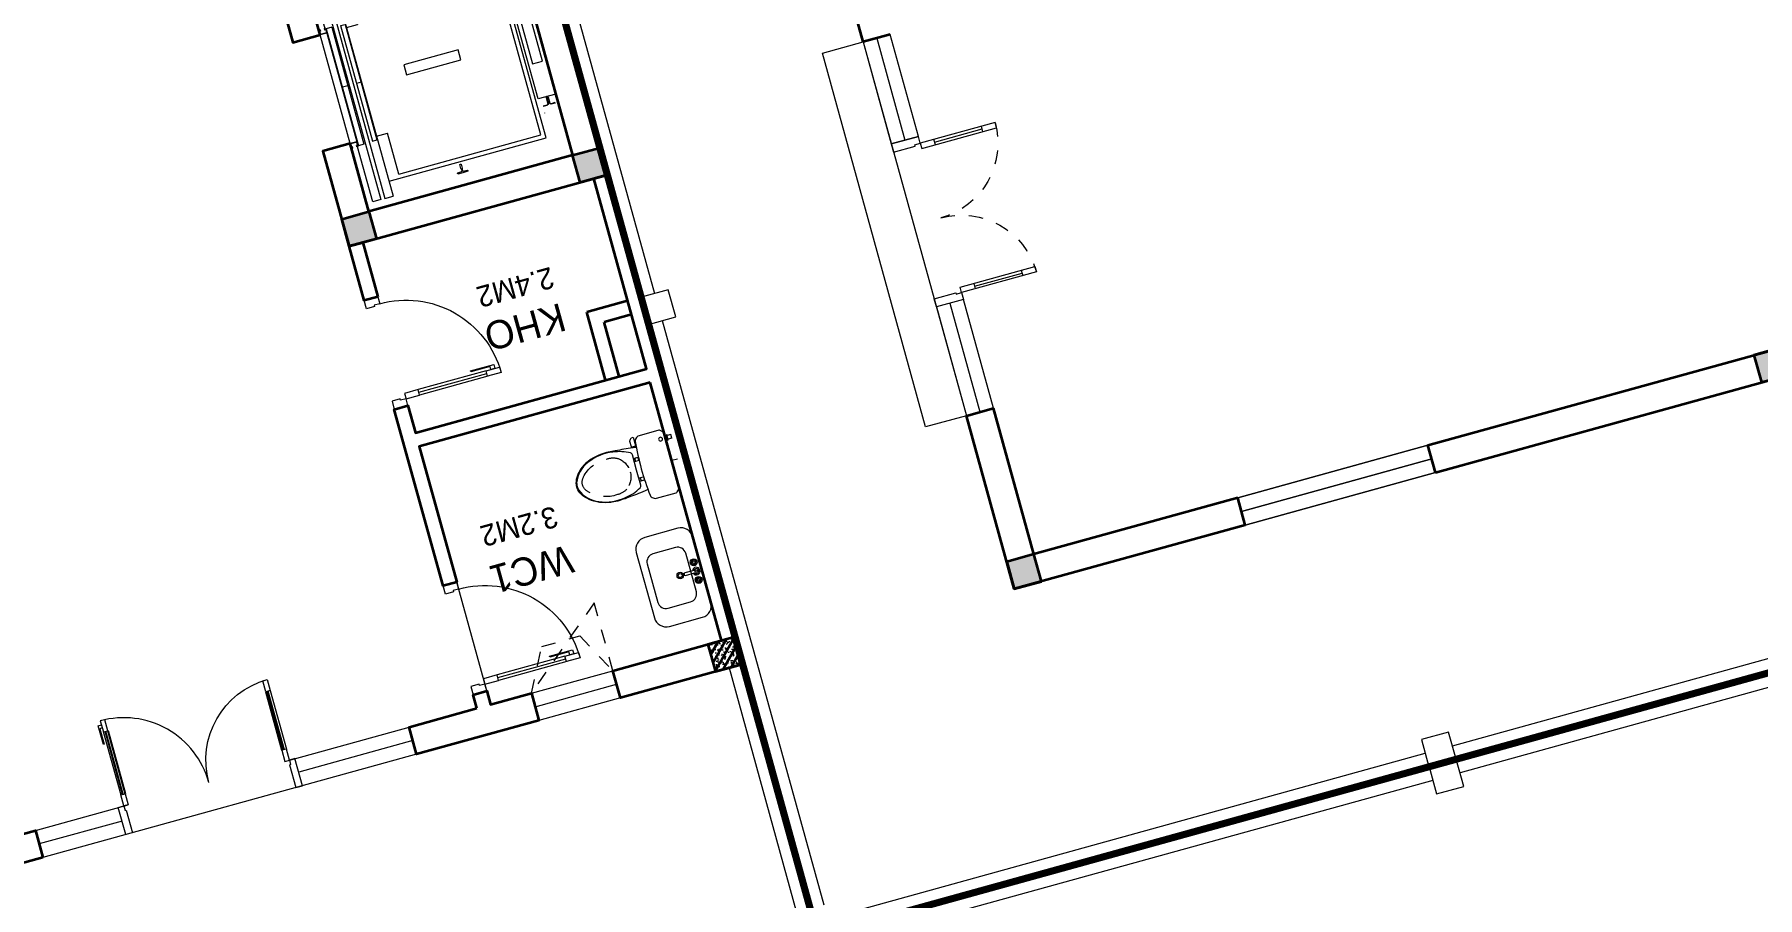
# Model space of a CAD drawing. Header units: metres. Extents: x 568336 to 569219, y 2065964 to 2066430.
# Drawn here: x 568522.05 to 568534.28, y 2066391.43 to 2066397.55 of the extents above; entities that cross this region are included whole.
import ezdxf

# ---------------------------------------------------------------- set-up
doc = ezdxf.new("R2010")
doc.units = ezdxf.units.M
for name, pattern in [('$AUDIT_BAD_LTYPE2', [0]), ('HIDDEN', [0.375, 0.25, -0.125]), ('HIDDEN2', [0.1875, 0.125, -0.0625]), ('xref-thap C (mb tang 32-2)$0$HIDDEN', [0.375, 0.25, -0.125])]:
    doc.linetypes.add(name, pattern=pattern)
doc.layers.get('0').update_dxf_attribs({"linetype": 'CONTINUOUS'})
for name, color, linetype, lineweight in [('-CONCRETE', 1, 'CONTINUOUS', 35), ('-DIM', 9, 'CONTINUOUS', 13), ('-DOOR', 137, 'CONTINUOUS', 9), ('-FURNITURE', 46, 'CONTINUOUS', 9), ('-HATCH', 8, 'CONTINUOUS', 5), ('-LINE1', 7, 'CONTINUOUS', 18), ('-LINE2', 252, 'CONTINUOUS', 9), ('-STEEL1', 1, 'CONTINUOUS', 35), ('-WALL', 4, 'CONTINUOUS', 35), ('TEXT25', 2, 'CONTINUOUS', 13)]:
    doc.layers.add(name, color=color, linetype=linetype, lineweight=lineweight)
doc.layers.add('-RANH GIOI LO DAT', color=12, linetype='CONTINUOUS')
doc.layers.add('APOLIC', color=7, linetype='CONTINUOUS')
doc.styles.add('SVN_AVO_thuong', font='')
doc.styles.add('T1', font='', dxfattribs={"height": 200})
doc.styles.get('SVN_AVO_thuong').set_extended_font_data('SVN-Avo')
doc.styles.get('T1').set_extended_font_data('VNgeometric Light')

# ---------------------------------------------------------------- blocks, each defined once
blk = doc.blocks.new('M33-T1')
at = {"layer": '-LINE1'}
for points in [[(203776.571708766, -1087399.891870082), (203776.5717087873, -1083099.891870082)], [(203776.5717087436, -1091899.891870082), (203776.571708765, -1087599.891870082)]]:
    blk.add_lwpolyline(points, dxfattribs=at)
at = {"layer": '-LINE1', "ltscale": 10}
blk.add_lwpolyline([(203676.5717087883, -1087599.891870082), (203876.5717087883, -1087599.891870082), (203876.5717087883, -1087399.891870082), (203676.5717087883, -1087399.891870082)], close=True, dxfattribs=at)
at = {"layer": '-RANH GIOI LO DAT', "linetype": 'HIDDEN', "ltscale": 10, "const_width": 50}
blk.add_lwpolyline([(203876.571708693, -1102080.35633725), (203876.5717087883, -1082899.891869968), (194876.5717094397, -1082899.891870038), (194876.5717094397, -1102776.859229435)], close=True, dxfattribs=at)
blk = doc.blocks.new('A$C5C575821')
at = {"layer": '-CONCRETE'}
h = blk.add_hatch(color=256, dxfattribs=at)
h.dxf.hatch_style = 1
h.paths.add_polyline_path([(-0.00237559899687767, 200.0000000000146), (-0.00237559899687767, 1.455191522836685e-11), (199.9976244010031, 1.455191522836685e-11), (199.9976244010031, 200.0000000000146)])
blk.add_lwpolyline([(-0.00237559899687767, 1.455191522836685e-11), (199.9976244010031, 1.455191522836685e-11), (199.9976244010031, 200.0000000000146), (-0.00237559899687767, 200.0000000000146)], close=True, dxfattribs=at)
blk = doc.blocks.new('*U45')
for p, q in [((-1110.000000000007, 450.0000000000036), (-1150.000000000007, 450.0000000000036)), ((-1130.000000000007, 100), (-1130.000000000007, 450.0000000000036)), ((-89.99999999999997, 450.0000000000036), (-49.99999999999996, 450.0000000000036)), ((-70, 100), (-69.99999999999997, 450.0000000000036)), ((-1110.000000000007, 100), (-1150.000000000007, 100)), ((-90, 100), (-50, 100))]:
    blk.add_line(p, q)
for points in [[(-1150.000000000007, 0), (-1110.000000000007, 0), (-1110.000000000007, 550.0000000000036), (-1150.000000000007, 550.0000000000036)], [(-50, 0), (-90, 0), (-89.99999999999997, 550.0000000000036), (-49.99999999999996, 550.0000000000036)], [(-1200.000000000007, -200.0526511982753), (-1140.000000000007, -200.0526511982753), (-1140.000000000007, -40), (-1150.000000000007, -40), (-1150.000000000007, 0), (-1200.000000000007, 0)], [(0, -200.0526511982753), (-60, -200.0526511982753), (-60, -40), (-50, -40), (-50, 0), (0, 0)]]:
    blk.add_lwpolyline(points, close=True)
at = {"linetype": 'HIDDEN', "ltscale": 0.1}
for centre, radius, start, end in [((-1150.000000000894, -9.604186855958593e-10), 550.0000000010929, 7.0167092985349e-15, 89.99996073224847), ((-49.99999999985441, -2.328580127074637e-10), 550.0000000003703, 90.00003926775153, 180)]:
    blk.add_arc(centre, radius, start, end, dxfattribs=at)
blk = doc.blocks.new('M34-T1')
at = {"layer": '-DOOR'}
for p, q in [((199650.2799110413, -1151455.191806793), (196900.2799110413, -1151455.26200819)), ((195625.1560854912, -1154555.138317585), (195625.1560854912, -1153155.138317585)), ((195625.1774036884, -1153155.138317585), (195625.1774206161, -1154555.138317585)), ((195725.0694022179, -1153155.138317585), (195725.0694191456, -1154555.138317585)), ((195725.1560854912, -1154555.138317585), (195725.1560854912, -1153155.138317585)), ((195824.9614005089, -1153155.138262272), (195824.9614183903, -1154555.138262272)), ((195825.1560854912, -1154555.138317585), (195825.1560857296, -1153155.138317585))]:
    blk.add_line(p, q, dxfattribs=at)
for points in [[(197700.2799112797, -1151455.24445796), (196900.2799110413, -1151455.244458199), (196900.2799110413, -1151655.191806793), (197700.2799112797, -1151655.191806555)], [(199650.2799108028, -1151455.244458199), (198900.2799112797, -1151455.244457722), (198900.2799110413, -1151655.191806793), (199650.2799110413, -1151655.191806793)]]:
    blk.add_lwpolyline(points, close=True, dxfattribs=at)
for points in [[(197700.2799110413, -1151555.218132496), (196900.2799112797, -1151555.218132496)], [(199650.2799110413, -1151555.218132496), (198900.2799110413, -1151555.218132496)]]:
    blk.add_lwpolyline(points, dxfattribs=at)
at = {"layer": '-LINE1', "ltscale": 10}
for points in [[(198125.2822862685, -1149654.479108876), (198325.2822862685, -1149654.479108876), (198325.2822862685, -1149454.479108876), (198125.2822862685, -1149454.479108876)], [(193625.2822862685, -1154154.479108876), (193825.2822862685, -1154154.479108876), (193825.2822862685, -1153954.479108876), (193625.2822862685, -1153954.479108876)]]:
    blk.add_lwpolyline(points, close=True, dxfattribs=at)
at = {"layer": '-LINE1'}
for points in [[(198125.2822862685, -1149554.479108866), (193825.2822862685, -1149554.479108875)], [(198125.2822862685, -1149554.479108866), (193825.2822862685, -1149554.479108875)], [(202425.2822870573, -1149554.479108857), (198325.2822862685, -1149554.479108866)], [(202425.2822870573, -1149554.479108857), (198325.2822862685, -1149554.479108866)], [(193725.2822862685, -1149654.479108876), (193725.2822862685, -1153954.479108876)], [(193725.2822862685, -1149654.479108876), (193725.2822862684, -1153954.479108876)], [(196900.2799110413, -1151455.26200819), (196900.2799115181, -1151155.262008667), (199650.2799110413, -1151155.262008667), (199650.2799115181, -1151455.121605396)], [(193725.2822862685, -1154154.479108876), (193725.2822862684, -1158454.479108876)], [(193725.2822862684, -1154154.479108876), (193725.2822862684, -1158454.479108876)]]:
    blk.add_lwpolyline(points, dxfattribs=at)
at = {"layer": '-RANH GIOI LO DAT', "linetype": 'HIDDEN', "ltscale": 10, "const_width": 50}
for points in [[(202625.2822869854, -1167938.440683506), (202625.2822870574, -1149454.479108856), (193625.2822862685, -1149454.479108876), (193625.2822862683, -1168634.943575757)], [(202625.2822869854, -1167938.440683506), (202625.2822870573, -1149454.479108856), (193625.2822862685, -1149454.479108876), (193625.2822862683, -1168634.943575757)]]:
    blk.add_lwpolyline(points, close=True, dxfattribs=at)
at = {"layer": '-WALL'}
for p, q in [((195625.2799110413, -1153155.138317585), (195625.2799112797, -1151455.138317108)), ((195625.2799112797, -1151455.138317108), (196900.2799110412, -1151455.306757887)), ((196900.2799115181, -1151455.218167305), (196900.2799117565, -1151655.215044975)), ((199650.2799110413, -1151655.108385086), (199650.2799110413, -1151455.151331425)), ((199650.2799108028, -1151455.244458199), (201125.2799108028, -1151455.166454077)), ((195825.2799117565, -1153155.138317585), (195825.2799112797, -1151655.138317347)), ((195825.2799112797, -1151655.138317347), (196900.2799108028, -1151655.303635359)), ((195625.2799110413, -1153155.138317585), (195825.2799117565, -1153155.138317585)), ((195625.0346355438, -1154555.138317585), (195624.8844907284, -1157635.134620428)), ((195625.0346355438, -1154555.138317585), (195825.0346355438, -1154555.138317585)), ((195825.0346355438, -1154555.138317585), (195824.8844895363, -1157635.138316631))]:
    blk.add_line(p, q, dxfattribs=at)
at = {"layer": '-DOOR', "xscale": -1, "rotation": 180}
blk.add_blockref('*U45', (198900.2799110413, -1151655.26200819), dxfattribs=at)
at = {"layer": '-WALL'}
for p in [(195625.282286644, -1151655.138317823), (195625.2822873592, -1157155.138316631)]:
    blk.add_blockref('A$C5C575821', p, dxfattribs=at)
blk = doc.blocks.new('A$C18091ED7')
for p, q in [((9.957147995010018e-09, -42.13376978135784), (0, -3.786117304116488e-07)), ((146.1412317672475, -26.59467297248193), (179.181621938591, -26.59467296488583)), ((146.1412317672475, -26.59467297248193), (146.1412317680188, -30.17859706786112)), ((146.1412317680188, -30.17859706786112), (165.7503655985456, -30.17859706340823)), ((153.0594147269658, -36.79204952501459), (146.1412317680188, -30.17859706786112)), ((152.3191092506386, -2.717133611440659e-07), (152.3191092568413, -26.59467297093943)), ((152.3191092506386, -2.717133611440659e-07), (179.1816219322718, -2.654269337654114e-07)), ((153.0594147269658, -36.79204952501459), (165.7503656001572, -36.79204952192958)), ((153.0594147275151, -39.73033438943094), (153.0594147269658, -36.79204952501459)), ((153.0594147275151, -39.73033438943094), (178.4413164740145, -39.73033438349376)), ((153.0594147275151, -39.73033438943094), (178.4413164740145, -39.73033438349376)), ((153.0594147275151, -39.73033438943094), (153.0594147281554, -42.13376974494895)), ((185.3594994290725, -30.17859705851879), (165.7503655985456, -30.17859706340823)), ((178.4413164733487, -36.79204951884458), (165.7503656001572, -36.79204952192958)), ((185.3594994290725, -30.17859705851879), (178.4413164733487, -36.79204951884458)), ((178.4413164733487, -36.79204951884458), (178.4413164740145, -39.73033438349376)), ((178.4413164740145, -39.73033438349376), (178.4413164746547, -42.1337697392446)), ((179.1816219322718, -2.654269337654114e-07), (179.181621938591, -26.59467296488583)), ((179.181621938591, -26.59467296488583), (185.3594994283012, -26.59467296337243)), ((185.3594994283012, -26.59467296337243), (185.3594994290725, -30.17859705851879)), ((-83.25994817525861, -267.3592828898691), (-83.259948167517, -299.9634285944048)), ((-83.25994817257379, -278.4883151478134), (-83.25994817046012, -287.6388527823146)), ((-60.91100930959874, -290.0299398849311), (-83.25994816994717, -290.0299398901407)), ((-62.88950393904452, -265.3807882612164), (-81.28145355204106, -265.3807882657275)), ((-60.91100931491019, -267.3592828844266), (-60.91100930728498, -299.9634285889624)), ((60.9110093945892, -267.3592828557594), (60.9110094022144, -299.9634285600623)), ((60.91100939990065, -290.029939856031), (83.25994826024908, -290.0299398510542)), ((62.88950401780676, -265.3807882316178), (81.2814536308033, -265.3807882273395)), ((83.25994825493763, -267.3592828505498), (83.25994826256283, -299.9634285550856)), ((83.25994825750604, -278.488315108727), (83.2599482596197, -287.6388527429954)), ((165.3959958605519, -261.9873972070927), (165.3959958671003, -289.7349902229907)), ((167.8691141396885, -259.5142789271486), (228.0810223811895, -259.5142789128586)), ((167.8691141472664, -292.2081085020036), (206.7175896017579, -292.2081084926904)), ((230.5541406641933, -274.3229751045001), (230.5541406613593, -261.9873971916386))]:
    blk.add_line(p, q)
for points in [[(230.0000000517721, -218.5046414944518, -0.1374073801801567), (225.4781190853137, -234.6482587013161), (221.7949787454636, -240.7070387715066, -0.2360805181595358), (198.2560902649639, -255.4947853636986, -0.0519608230665726), (-198.2560901437319, -255.4947854572965, -0.236080518165078), (-221.7949786317113, -240.7070388760185), (-225.4781189743626, -234.6482588077488, -0.1374073801809237), (-229.9999999484608, -218.5046416030382), (-229.9999999831671, -71.98694829508895, -0.1989123673786679), (-226.3782021181105, -63.2431547633314), (-208.8906150607545, -45.75556769772083, -0.1989123673792025), (-200.1468215308087, -42.13376982865157), (9.971699910238385e-09, -42.13376978135784), (200.1468215506357, -42.13376973403501, -0.1989123673792025), (208.8906150822841, -45.75556759897154), (226.3782021480001, -63.24315465634572, -0.1989123673791691), (230.0000000170658, -71.98694818626973)], [(144.14367173758, -618.9627606730501, -0.2124047892419209), (26.30999211127346, -734.491494372196, -0.0276853236339062), (-0.5628229983012716, -738.609219571983, -0.0222792448073508), (-26.30999181118386, -734.4914943844487, -0.2124047892421136), (-144.1436714920528, -618.9627607410075, -0.1427957259999892), (-167.2376623962118, -428.0139674870588, -0.0930051380368448), (-127.9331820271946, -309.1271633332653, -0.2564387014614383), (-111.240849547703, -299.9634286007786), (4.746470949612558e-08, -299.9634285748762), (111.2408496426324, -299.9634285482753, -0.2564387014619951), (127.933182126606, -309.1271632729331, -0.0930051380368741), (167.2376625517572, -428.0139674081001, -0.1427957260000456)]]:
    blk.add_lwpolyline(points, format="xyb", close=True)
at = {"linetype": 'xref-thap C (mb tang 32-2)$0$HIDDEN', "ltscale": 100}
blk.add_lwpolyline([(61.00044987679576, -669.0176259216969, -0.1990312026443698), (1.417429302819073e-07, -698.769823720475, -0.1990312026443799), (-61.00044960746891, -669.0176259504806, -0.2189240232571595), (-131.9321382956405, -478.313622940972, -0.1537914605682739), (-112.4681372026971, -403.989815428853, -0.2367011859554165), (5.876427167095244e-08, -347.5870280214876, -0.2367011859554843), (112.4681373467611, -403.9898153757968, -0.1537914605681893), (131.9321384748619, -478.313622878748, -0.2189240232571754)], format="xyb", close=True, dxfattribs=at)
blk.add_circle((165.7503656100234, -78.39166221523192), 13.90362011701458)
for centre, radius, start, end in [((-81.28145355158267, -267.3592828894034), 1.978494623656905, 90.00000001354867, 180.0000000133402), ((-62.88950393858613, -267.3592828848923), 1.978494623656905, 1.334021322268115e-08, 90.00000001354867), ((62.88950401826514, -267.3592828552937), 1.978494623656905, 90.00000001354867, 180.0000000133402), ((81.28145363126168, -267.3592828510155), 1.978494623656905, 1.334021322268115e-08, 90.00000001354867), ((167.8691141402633, -261.9873972065106), 2.473118279571131, 90.00000001354867, 180.0000000133402), ((167.8691141466952, -289.7349902224087), 2.473118279571131, 180.0000000133402, 270.0000000135486), ((206.717589598069, -276.6690117186226), 15.53909677420133, 270.0000000135486, 306.4658507565522), ((168.3527972659103, -224.7572911087773), 80.08895368617857, 306.4658507565522, 320.3122930343796), ((228.0810223845983, -274.3229751050822), 2.473118279571131, 320.3122930343796, 1.334021322268115e-08)]:
    blk.add_arc(centre, radius, start, end)
for points, knots in [([(-155.6468228230951, -259.4535552573798), (-156.6353001506941, -267.2522313103836), (-164.2940232875517, -328.394745314552), (-169.1545302536251, -385.0939582949213), (-183.68571763406, -527.7705276800843), (-135.602968026873, -679.1126648240606), (-50.29344375100118, -735.2493608418445), (-19.70048385594782, -741.0901266933652), (1.531116140540689e-07, -743.6724421556864)], [130.6139379315478, 130.6139379315478, 130.6139379315478, 130.6139379315478, 152.8521090939923, 311.1293507817257, 417.703951170228, 561.3833927516608, 697.6926317810714, 710.812262267882, 710.812262267882, 710.812262267882, 710.812262267882]), ([(155.6468228994709, -259.4535551877343), (156.6353002305841, -267.2522312389628), (164.2940233960289, -328.3947452375724), (169.1545303888706, -385.0939582149149), (183.6857178367027, -527.7705275934422), (135.6029683008201, -679.1126647599449), (50.29344405157826, -735.2493608178338), (19.70048415924612, -741.0901266841101), (1.530679583083838e-07, -743.6724421554536)], [130.613937934949, 130.613937934949, 130.613937934949, 130.613937934949, 152.8521090939923, 311.1293507817257, 417.703951170228, 561.3833927516608, 697.6926317810714, 710.812262267882, 710.812262267882, 710.812262267882, 710.812262267882])]:
    blk.add_open_spline(points, degree=3, knots=knots)
blk = doc.blocks.new('X-5M-DH-2-CORE$0$A$C75E80C28')
at = {"layer": '-LINE2', "linetype": 'Continuous', "ltscale": 2}
for p, q in [((-556.8000102631631, -112.4999999912397), (-560.0000102631166, -112.4999999912397)), ((-510.0000099998433, -21.5000000000291), (-510.0000099998579, -50.60000000000582)), ((-506.8000099998899, -21.5000000000291), (-510.0000099998433, -21.5000000000291)), ((-510.0000099998579, -108.5000000000291), (-510.0000099998433, -79.39999999999418)), ((-506.8000099998899, -21.5000000000291), (-506.8000099999044, -50.60000000000582)), ((-506.8000099999044, -108.5000000000291), (-506.8000099998899, -79.39999999999418)), ((-456.2000100000296, -56.79999999998836), (-500.6000099999364, -56.80000000001746)), ((-456.2000100000441, -60), (-500.600009999951, -60.0000000000291)), ((-456.2000100000296, -70), (-500.6000099999364, -70.0000000000291)), ((-456.2000100000296, -73.19999999995343), (-500.6000099999364, -73.19999999998254)), ((-453.2000100000441, -63), (-453.2000100000296, -67)), ((-450.0000099998579, -63), (-450.0000099998433, -67)), ((450.0000100000616, -63), (450.0000100000761, -67)), ((453.200010000015, -63), (453.2000100000296, -67)), ((456.2000100000296, -56.79999999998836), (500.6000100000529, -56.79999999998836)), ((456.200010000015, -60), (500.6000100000383, -60)), ((456.2000100000296, -70), (500.6000100000529, -70)), ((456.2000100000296, -73.19999999995343), (500.6000100000529, -73.19999999995343)), ((456.800009736864, -112.4999999912397), (460.0000097368174, -112.4999999912397)), ((506.8000100001227, -21.5), (510.0000100000761, -21.5)), ((506.8000100001227, -21.5), (506.8000100001082, -50.59999999997672)), ((506.8000100001227, -108.5), (506.8000100001227, -79.39999999996508)), ((510.0000100000761, -21.5), (510.0000100000616, -50.59999999997672)), ((510.0000100000761, -108.5), (510.0000100000761, -79.39999999996508)), ((-731.0000002632733, -148.9999999649008), (730.9999997367267, -148.9999999649299)), ((-731.0000002698944, -1304.999999934109), (-731.0000002632733, -148.9999999649008)), ((-700.0000002632733, -178.9999999649008), (699.9999997367267, -178.9999999649299)), ((-700.0000002699089, -1224.999999934109), (-700.0000002632733, -178.9999999649008)), ((699.9999997300911, -1224.999999934109), (699.9999997367267, -178.9999999649299)), ((730.9999997301056, -1304.999999934109), (730.9999997367267, -148.9999999649299)), ((839.9999997301056, -1304.999999934109), (-840.0000002698944, -1304.999999934109)), ((-840.0000002698944, -1364.999999934109), (-840.0000002698944, -1304.999999934109)), ((-700.0000002699089, -1224.999999934109), (-400.0000002699089, -1224.999999934138)), ((424.9999997301056, -1308.999999934109), (-425.0000002698944, -1308.999999934109)), ((-425.0000002699089, -1342.999999934109), (-425.0000002698944, -1308.999999934109)), ((424.9999997300911, -1342.999999934109), (-425.0000002699089, -1342.999999934109)), ((-400.0000002698944, -1304.999999934138), (-400.0000002699089, -1224.999999934138)), ((-2.6989437174052e-07, -1308.999999934109), (-2.699089236557484e-07, -1342.999999934109)), ((699.9999997300911, -1224.999999934109), (399.9999997300911, -1224.999999934109)), ((399.9999997301056, -1304.999999934109), (399.9999997300911, -1224.999999934109)), ((424.9999997300911, -1342.999999934109), (424.9999997301056, -1308.999999934109)), ((839.9999997301056, -1364.999999934109), (839.9999997301056, -1304.999999934109)), ((839.9999997301056, -1364.999999934109), (-840.0000002698944, -1364.999999934109)), ((839.9999997301056, -1394.999999934109), (-840.0000002698944, -1394.999999934109)), ((-840.0000002698944, -1394.999999934109), (-840.0000002698944, -1454.999999934109)), ((-840.0000002698944, -1454.999999934109), (-435.0000002698944, -1454.999999934109)), ((-435.0000002698944, -1449.999999934109), (-435.0000002699089, -1459.999999934109)), ((-435.0000002698944, -1449.999999934109), (-400.0000002698944, -1449.999999934138)), ((-435.0000002699089, -1459.999999934109), (-425.0000002699089, -1459.999999934109)), ((-433.4000002698012, -1451.599999934086), (-433.4000002698012, -1458.399999934074)), ((-433.4000002698012, -1451.599999934086), (-401.6000002697547, -1451.599999934086)), ((-433.4000002698012, -1458.399999934074), (-425.0000002698944, -1458.399999934074)), ((429.9999997300911, -1405.999999934138), (-430.0000002699089, -1405.999999934109)), ((-430.0000002699089, -1405.999999934109), (-430.0000002698944, -1445.999999934109)), ((429.9999997301056, -1445.999999934138), (-430.0000002698944, -1445.999999934109)), ((-425.0000002698944, -1458.399999934074), (-425.0000002699089, -1459.999999934109)), ((-401.6000002697547, -1451.599999934086), (-401.6000002697256, -1498.399999934074)), ((399.9999997301056, -1449.999999934109), (-400.0000002698944, -1449.999999934138)), ((-400.0000002698944, -1449.999999934138), (-400.0000002698653, -1499.999999934138)), ((-2.699089236557484e-07, -1405.999999934109), (-2.6989437174052e-07, -1445.999999934109)), ((399.9999997301056, -1449.999999934109), (399.9999997301347, -1499.999999934109)), ((434.9999997301056, -1449.999999934109), (399.9999997301056, -1449.999999934109)), ((401.5999997301988, -1451.599999934086), (401.5999997302279, -1498.399999934074)), ((433.3999997302453, -1451.599999934086), (401.5999997301988, -1451.599999934086)), ((433.3999997302453, -1458.399999934074), (424.9999997301056, -1458.399999934074)), ((424.9999997301056, -1458.399999934074), (424.9999997301056, -1459.999999934109)), ((434.9999997301056, -1459.999999934109), (424.9999997301056, -1459.999999934109)), ((429.9999997300911, -1405.999999934138), (429.9999997301056, -1445.999999934138)), ((433.3999997302453, -1451.599999934086), (433.3999997302453, -1458.399999934074)), ((434.9999997301056, -1449.999999934109), (434.9999997301056, -1459.999999934109)), ((839.9999997301056, -1454.999999934109), (434.9999997301056, -1454.999999934109)), ((839.9999997301056, -1394.999999934109), (839.9999997301056, -1454.999999934109)), ((-435.0000002698653, -1489.999999934109), (-435.0000002698653, -1499.999999934109)), ((-435.0000002698653, -1489.999999934109), (-425.0000002698653, -1489.999999934109)), ((-435.0000002698653, -1499.999999934109), (-400.0000002698653, -1499.999999934138)), ((-433.4000002697721, -1491.599999934086), (-433.4000002697721, -1498.399999934074)), ((-433.4000002697721, -1491.599999934086), (-425.0000002698653, -1491.599999934086)), ((-433.4000002697721, -1498.399999934074), (-401.6000002697256, -1498.399999934074)), ((-425.0000002698653, -1489.999999934109), (-425.0000002698653, -1491.599999934086)), ((434.9999997301347, -1499.999999934109), (399.9999997301347, -1499.999999934109)), ((433.3999997302744, -1498.399999934074), (401.5999997302279, -1498.399999934074)), ((424.9999997301347, -1489.999999934109), (424.9999997301347, -1491.599999934086)), ((434.9999997301347, -1489.999999934109), (424.9999997301347, -1489.999999934109)), ((433.3999997302744, -1491.599999934086), (424.9999997301347, -1491.599999934086)), ((433.3999997302744, -1491.599999934086), (433.3999997302744, -1498.399999934074)), ((434.9999997301347, -1489.999999934109), (434.9999997301347, -1499.999999934109))]:
    blk.add_line(p, q, dxfattribs=at)
for points in [[(-450.0000000000146, 0), (-450, -130), (450, -130), (449.9999999999854, 0)], [(-200, -29), (200.0000000001164, -29), (200.0000000001164, -101), (-200, -101)], [(-36.0000002632587, -583.9999999649008), (35.9999997367413, -583.9999999649008), (35.99999973675585, -983.9999999649008), (-36.00000026324415, -983.9999999649008)]]:
    blk.add_lwpolyline(points, close=True, dxfattribs=at)
for points in [[(-780.0000002632587, -788.9999999649008), (-751.0000002632587, -788.9999999649299, 0.414213562373095), (-750.0000002632733, -787.9999999649008), (-750.0000002632587, -783.9999999649008), (-750.0000002632587, -779.9999999649008, 0.414213562373095), (-751.0000002632733, -778.9999999649299), (-780.0000002632733, -778.9999999649881, -0.2569775838576673), (-784.1207396915852, -781.9399999648449), (-797.9000002631656, -781.939999964874, -0.414213562373095), (-800.9000002631656, -778.939999964874), (-804.0000002632587, -749.4999999649008, 0.414213562373095), (-807.0000002632587, -746.4999999649008), (-812.0000002632587, -746.4999999649008), (-812.0000002632587, -783.9999999649008), (-812.0000002632587, -821.4999999649008), (-807.0000002632587, -821.4999999649008, 0.414213562373095), (-804.0000002632587, -818.4999999649008), (-800.9000002631656, -789.0599999648693, -0.414213562373095), (-797.9000002631656, -786.0599999648693), (-784.1207396915852, -786.0599999648402, -0.2569775838576673), (-780.0000002632587, -788.9999999647553)], [(779.9999997367413, -788.9999999649299), (750.9999997367413, -788.9999999649008, -0.414213562373095), (749.9999997367267, -787.9999999649299), (749.9999997367413, -783.9999999649299), (749.9999997367413, -779.9999999649299, -0.414213562373095), (750.9999997367267, -778.9999999649008), (779.9999997368432, -778.9999999650172, 0.2569775838576673), (784.1207391653006, -781.939999964874), (797.899999736881, -781.9399999648449, 0.414213562373095), (800.899999736881, -778.9399999648449), (803.9999997367413, -749.4999999649008, -0.414213562373095), (806.9999997367413, -746.4999999649008), (811.9999997367413, -746.4999999649008), (811.9999997367413, -783.9999999649008), (811.9999997367413, -821.4999999649008), (806.9999997367413, -821.4999999649008, -0.414213562373095), (803.9999997367413, -818.4999999649008), (800.899999736881, -789.0599999648402, 0.414213562373095), (797.899999736881, -786.0599999648402), (784.1207391653006, -786.0599999648693, 0.2569775838576672), (779.9999997368577, -788.9999999647844)]]:
    blk.add_lwpolyline(points, format="xyb", dxfattribs=at)
for centre, radius, start, end in [((-500.600009999951, -50.60000000000582), 9.400000000001475, 180, 270), ((-500.6000099999364, -79.39999999999418), 9.399999999997844, 90, 180), ((-500.600009999951, -50.60000000000582), 6.200000000004374, 180, 270), ((-500.6000099999364, -79.39999999999418), 6.19999999999734, 90, 180), ((-456.2000100000441, -63), 6.19999999999713, 0, 90), ((-456.2000100000441, -63), 3.000000000000045, 0, 90), ((-456.2000100000296, -67), 6.20000000000076, 270, 0), ((-456.2000100000296, -67), 2.999999999999834, 270, 0), ((456.200010000015, -63), 6.19999999999713, 90, 180), ((456.2000100000296, -67), 6.20000000000076, 180, 270), ((456.200010000015, -63), 3.000000000000045, 90, 180), ((456.2000100000296, -67), 2.999999999999834, 180, 270), ((500.6000100000383, -50.59999999997672), 6.200000000004374, 270, 0), ((500.6000100000383, -50.59999999997672), 9.400000000001475, 270, 0), ((500.6000100000529, -79.39999999996508), 9.399999999997844, 0, 90), ((500.6000100000529, -79.39999999996508), 6.19999999999734, 0, 90)]:
    blk.add_arc(centre, radius, start, end, dxfattribs=at)
blk = doc.blocks.new('A$C3F71457E')
at = {"layer": '-CONCRETE'}
blk.add_lwpolyline([(-8.760252967476845e-09, -100.0000002632005), (0, 400), (-1500, 400.0000000000582), (-1500.00000001755, -1399.999999999942), (-1.754960976541042e-08, -1400), (-7.895869202911854e-08, -900.0000002632005), (199.9999999912397, -900.0000002982852), (199.9999999824504, -1600), (-1700.00000001755, -1600), (-1700, 600), (200, 600), (199.9999999912397, -100.0000002982852), (6.140908226370811e-08, -100.0000002632005)], dxfattribs=at)
at = {"layer": '-LINE1'}
blk.add_line((-7.895869202911854e-08, -900.0000002632005), (-8.760252967476845e-09, -100.0000002632005), dxfattribs=at)
at = {"layer": '-WALL'}
for p in [(-1699.997624401003, 399.9999999999854), (0.00237559899687767, 399.9999999999854), (-1699.997624401081, -1599.999999999959), (0.002375601565972829, -1600.000000021305)]:
    blk.add_blockref('A$C5C575821', p, dxfattribs=at)
at = {"color": 2, "rotation": 90}
blk.add_blockref('X-5M-DH-2-CORE$0$A$C75E80C28', (-1500.00000000876, -499.9999999999418), dxfattribs=at)
blk = doc.blocks.new('*U18')
at = {"linetype": '$AUDIT_BAD_LTYPE2'}
for p, q in [((70, 100), (69.99999999999999, 599.9999999999982)), ((89.99999999999999, 599.9999999999982), (90, 100))]:
    blk.add_line(p, q, dxfattribs=at)
for points in [[(49.99999999999999, 599.9999999999982), (89.99999999999999, 599.9999999999982), (89.99999999999999, 699.9999999999982), (49.99999999999999, 699.9999999999982), (49.99999999999999, 599.9999999999982)], [(49.99999999999999, 602.9059272893337), (50, 100)], [(50, 100), (90, 100), (90, 0), (50, 0), (50, 100)]]:
    blk.add_lwpolyline(points)
for points in [[(118.2698876160139, 494.5156181119073), (118.2698876160139, 664.1349438079906), (89.99999999999999, 664.1349438079906), (89.99999999999999, 635.8650561920058), (112.6159100928053, 635.8650561920058), (112.6159100928053, 494.5156181119073)], [(0, 0), (50, 0), (50, -40), (60, -40), (60, -100.0001724930698), (0, -100.0001724930698)], [(799.9999999999982, 7.105427357601134e-15), (749.9999999999982, 7.105427357601134e-15), (749.9999999999982, -40), (739.9999999999982, -40), (739.9999999999982, -100.0001724930698), (799.9999999999982, -100.0001724930698)]]:
    blk.add_lwpolyline(points, close=True)
at = {"linetype": '$AUDIT_BAD_LTYPE2', "ltscale": 0.3}
blk.add_arc((50, 0), 699.9999999999982, 0, 90, dxfattribs=at)
blk = doc.blocks.new('lavabo4')
for p, q in [((241.1064220552507, 0), (-241.1064220552653, 0)), ((-327.2218280859088, -86.11540603063622), (-327.2218280859088, -329.6777578376859)), ((141.2146540272806, -79.51089383556973), (-141.2146321578184, -79.51089383556973)), ((-73.92598906527564, -39.31844272313901), (-78.74998906528344, -39.31844272313901)), ((-73.87018906524463, -43.81844272313901), (-78.74998906528344, -43.81844272313901)), ((-67.49998906528344, -32.95004272319056), (-67.49998906528344, -28.06844272313901)), ((-67.49998906528344, -50.2462427231585), (-67.49998906528344, -55.06844272313901)), ((-62.99998906528344, -32.89244272320502), (-62.99998906528344, -28.06844272313901)), ((-62.99998906528344, -50.18864272317296), (-62.99998906528344, -55.06844272313901)), ((-56.6297890653077, -39.31844272313901), (-51.74998906528344, -39.31844272313901)), ((-56.57398906527669, -43.81844272313901), (-51.74998906528344, -43.81844272313901)), ((-8.999989065283444, -57.11864272307866), (-8.999989065283444, -122.568442723139)), ((9.000010934716556, -122.568442723139), (9.000010934716556, -57.1042427231805)), ((56.57401093472436, -39.31844272313901), (51.75001093471656, -39.31844272313901)), ((56.62981093475537, -43.81844272313901), (51.75001093471656, -43.81844272313901)), ((63.00001093471656, -32.95004272319056), (63.00001093471656, -28.06844272313901)), ((63.00001093471656, -50.2462427231585), (63.00001093471656, -55.06844272313901)), ((67.50001093471656, -32.89244272320502), (67.50001093471656, -28.06844272313901)), ((67.50001093471656, -50.18864272317296), (67.50001093471656, -55.06844272313901)), ((73.8702109346923, -39.31844272313901), (78.75001093471656, -39.31844272313901)), ((73.92601093472331, -43.81844272313901), (78.75001093471656, -43.81844272313901)), ((327.2218280858942, -329.6777578376859), (327.2218280858942, -86.11540603063622)), ((-199.9999890652689, -138.2962507430202), (-199.9999890652689, -304.5603516259725)), ((200.0000109347311, -304.5603516259725), (200.0000109347311, -138.2962507430202)), ((-141.2146321578184, -363.3457304028852), (141.2146540272806, -363.3457304028852)), ((-241.1064220552653, -415.7931638683222), (241.1064220552507, -415.7931638683222))]:
    blk.add_line(p, q)
for centre, radius in [((-65.24998906528344, -41.56844272313901), 24.75), ((-83.24998906528344, -41.56844272313901), 5.031153), ((-65.24998906528344, -41.56844272313901), 9), ((-65.24998906528344, -23.56844272313901), 5.031153), ((-65.24998906528344, -59.56844272313901), 5.031153), ((-47.24998906528344, -41.56844272313901), 5.031153), ((1.093471655622125e-05, -41.56844272313901), 9), ((65.25001093471656, -41.56844272313901), 24.75), ((47.25001093471656, -41.56844272313901), 5.031153), ((65.25001093471656, -41.56844272313901), 9), ((65.25001093471656, -23.56844272313901), 5.031153), ((65.25001093471656, -59.56844272313901), 5.031153), ((83.25001093471656, -41.56844272313901), 5.031153), ((1.093473110813648e-05, -159.3053689968874), 22.75790985669812), ((1.093473110813648e-05, -159.3053689968874), 14.14680882983937)]:
    blk.add_circle(centre, radius)
for centre, radius, start, end in [((-241.1064220552653, -86.11540603063622), 86.11540603063548, 90, 180), ((-141.2146321578184, -138.2962507430202), 58.7853569074479, 90, 180), ((-65.24998906528344, -41.56844272313901), 18, 105.2406999999566, 164.2093000000541), ((-65.24998906528344, -41.56844272313901), 18, 196.2341999999593, 253.9047000002005), ((-65.24998906528344, -41.56844272313901), 18, 16.44125000005574, 74.07886999996819), ((-65.24998906528344, -41.56844272313901), 18, 286.1199999996706, 344.0884000000243), ((1.093471655622125e-05, -41.56844272313901), 27, 289.6514000002878, 250.3602999998028), ((1.093471655622125e-05, -41.56844272313901), 18, 300.3430999999761, 239.7553999998545), ((65.25001093471656, -41.56844272313901), 18, 106.1199999996706, 164.0884000000242), ((65.25001093471656, -41.56844272313901), 18, 196.4412999998578, 254.0788999998228), ((65.25001093471656, -41.56844272313901), 18, 285.2406999999566, 344.2093000000542), ((65.25001093471656, -41.56844272313901), 18, 16.23422000000924, 73.90468999991013), ((141.2146540272806, -138.2962507430202), 58.7853569074479, 0, 90), ((241.1064220552507, -86.11540603063622), 86.11540603063548, 0, 90), ((1.093471655622125e-05, -122.568442723139), 9, 180, 0), ((-241.1064220552653, -329.6777578376859), 86.11540603063548, 180, 270), ((-141.2146321578184, -304.5603516259725), 58.7853569074479, 180, 270), ((141.2146540272806, -304.5603516259725), 58.7853569074479, 270, 0), ((241.1064220552507, -329.6777578376859), 86.11540603063548, 270, 0)]:
    blk.add_arc(centre, radius, start, end)
blk = doc.blocks.new('*U117')
for points in [[(50, 669.9409090907037), (90.00000000000003, 669.9409090907037), (90.00000000000003, 769.9409090907037), (50, 769.9409090907037), (50, 669.9409090907037)], [(50, 672.8468363800392), (50, 100)], [(1548.99999999957, 629.0590909088664), (1508.99999999957, 629.0590909088664), (1508.99999999957, 729.0590909088664), (1548.99999999957, 729.0590909088664), (1548.99999999957, 629.0590909088664)], [(1548.99999999957, 631.965018198202), (1548.99999999957, 100)], [(50, 100), (90, 100), (90, 0), (50, 0), (50, 100)], [(1548.99999999957, 100), (1508.99999999957, 100), (1508.99999999957, 0), (1548.99999999957, 0), (1548.99999999957, 100)]]:
    blk.add_lwpolyline(points)
at = {"ltscale": 0.3}
for points in [[(819.9409090907038, 0, 0.4142135623730951), (50, 769.9409090907037, 0.4142135623730951)], [(819.9409090907042, 0, -0.4142135623730951), (1548.99999999957, 729.0590909088666, -0.4142135623730951)]]:
    blk.add_lwpolyline(points, format="xyb", dxfattribs=at)
for points in [[(21.73011238398614, 564.4565272026128), (21.73011238398614, 734.0758528986961), (50, 734.0758528986961), (50, 705.8059652827113), (27.38408990719473, 705.8059652827113), (27.38408990719473, 564.4565272026128)], [(0, 0), (50, 0), (50, -40), (60, -40), (60, -245.9999999543969), (0, -245.9999999543969)], [(1598.99999999957, 0), (1548.99999999957, 0), (1548.99999999957, -40), (1538.99999999957, -40), (1538.99999999957, -245.9999999543969), (1598.99999999957, -245.9999999543969)]]:
    blk.add_lwpolyline(points, close=True)
at = {"layer": 'APOLIC', "linetype": '$AUDIT_BAD_LTYPE2'}
for p, q in [((70, 100), (70.00000000000003, 669.9409090907037)), ((90.00000000000003, 669.9409090907037), (90, 100)), ((1508.99999999957, 629.0590909088664), (1508.99999999957, 100)), ((1528.99999999957, 100), (1528.99999999957, 629.0590909088664))]:
    blk.add_line(p, q, dxfattribs=at)
blk = doc.blocks.new('18x35')
at = {"layer": '-HATCH'}
h = blk.add_hatch(dxfattribs=at)
h.set_pattern_fill('CHAU-01', color=256, scale=10, angle=-1.272221872585407e-14, pattern_type=2)
h.set_pattern_definition([(49.99999999999999, (0, 0), (71.72601826007535, -6.275213498259527), [7.5, -82.5]), (355, (0, 0), (-13.87513336129999, 75.21921337000119), [6, -66]), (100.4514, (5.977167999997619, -0.5229339999999638), (57.85093817140217, 68.94395420609534), [6.374019000000001, -70.1142112]), (46.18419999999998, (0, 20), (106.7241048625644, -16.55190143290183), [11.25, -123.75]), (96.63559999999998, (8.89367449999554, 18.62066930000003), (93.46627055487036, 97.41178709004416), [9.561028799999994, -105.1713]), (351.1842, (0, 20), (93.46619451336275, 97.41186009253245), [9, -99]), (20.99999999999998, (10, 15), (59.69070521184616, -40.2618890665339), [7.5, -82.5]), (326.0000000000001, (10, 15), (24.33153319215819, 72.5150045046853), [6, -66]), (71.45139999999999, (14.97422329999972, 11.64483940000002), (84.022262858149, 32.25304967099522), [6.374019000000001, -70.1142112]), (37.49999999999998, (0, 0), (1.215985531729074, 33.28938538313115), [0, -65.19999999999999, 0, -67, 0, -66.25]), (7.499999999999987, (0, 0), (26.30695374421487, 39.44117118823602), [0, -38.2, 0, -63.7, 0, -25.25]), (327.5, (-22.30000000000291, 0), (53.3822436172409, -2.255487173437988), [0, -25, 0, -78, 0, -103.5]), (317.5, (-32.30000000000291, 0), (58.31861693423862, 10.01049823323176), [0, -32.5, 0, -51.8, 0, -73.5]), (44.99999999999999, (0, 0), (-30.05203820042826, 30.05203820042828), []), (44.99999999999999, (0, 12.25), (-30.05203820042826, 30.05203820042828), [])])
h.paths.add_polyline_path([(96508.03118051568, 47993.04977023201), (96508.03118051568, 47793.04977023201), (96708.03118051568, 47793.04977023201), (96708.03118051568, 47993.04977023201)])
at = {"layer": '-STEEL1'}
blk.add_lwpolyline([(96508.03118051568, 47793.04977023201), (96708.03118051568, 47793.04977023201), (96708.03118051568, 47993.04977023201), (96508.03118051568, 47993.04977023201)], close=True, dxfattribs=at)
blk = doc.blocks.new('M1-T1')
at = {"layer": '-CONCRETE', "color": 1, "linetype": 'HIDDEN', "ltscale": 10, "const_width": 50}
blk.add_lwpolyline([(191581.7177010371, 50951.98888872014), (197581.6939540912, 50951.98888872005), (197581.7429788466, 30952.01227472891), (191581.7667257926, 30952.01227472891)], close=True, dxfattribs=at)
at = {"layer": '-DOOR'}
for p, q in [((193931.8371712677, 48951.96545668185), (193981.8371449456, 48951.96545668266)), ((193081.4889567012, 48852.03565837603), (192481.4889567012, 48852.03565835286)), ((193981.8371712677, 48851.95332928823), (194821.7287526605, 48851.95332928823)), ((196121.7287526602, 48851.96545674102), (196731.8371712846, 48851.95332930627))]:
    blk.add_line(p, q, dxfattribs=at)
blk.add_lwpolyline([(193081.4889567051, 48752.03565838019), (192481.4889567012, 48752.03565836861), (192481.4889567012, 48952.03565833712), (193081.4889567051, 48952.0356583487)], close=True, dxfattribs=at)
for points in [[(194894.8994843679, 48751.96545675588), (193981.8371712542, 48751.96545675053), (193981.837171281, 48951.94120182592), (196731.8371712939, 48951.94120184396), (196731.8371712671, 48751.96545676858), (196048.5580209529, 48751.96545676346)], [(193381.5548907838, 48652.03973262745), (193381.4889567592, 47852.03973262745)]]:
    blk.add_lwpolyline(points, dxfattribs=at)
at = {"layer": '-LINE1', "lineweight": 18}
blk.add_lwpolyline([(191581.7411493842, 50951.93153578669), (197581.7174024383, 50951.9315357866), (197581.7664271937, 30951.95492153367), (191581.7901741396, 30951.95492153367)], close=True, dxfattribs=at)
at = {"layer": '-LINE1'}
for points in [[(191581.8018790334, 48952.03565829649), (191581.8018790331, 50951.98888872005), (197581.6939540912, 50951.98888872005), (197579.9787136269, 48952.03565829649)], [(191681.8018790334, 48952.03565829649), (191681.8018790331, 50751.98888872014)]]:
    blk.add_lwpolyline(points, dxfattribs=at)
at = {"layer": '-LINE2', "linetype": 'HIDDEN2', "ltscale": 10}
for points in [[(193081.4890626929, 48752.17054306534), (192921.1003184989, 48452.17054306534), (192641.8777008991, 48452.03565838793), (192481.4889567051, 48752.03565838793)], [(192481.4889567051, 48751.96545668032), (192481.4889567051, 48252.03565838793), (193081.4047146868, 48751.96545669829)]]:
    blk.add_lwpolyline(points, dxfattribs=at)
at = {"layer": '-WALL'}
for p, q in [((191881.5858762999, 46752.12354531209), (191881.5858762999, 46352.12354531209)), ((191981.5858762999, 46752.12354531209), (191981.5858762999, 46252.12354531209)), ((191681.5858762999, 46352.12354531209), (191881.5858762999, 46352.12354531209)), ((191681.5858762999, 46252.12354531209), (191981.5858762999, 46252.12354531209))]:
    blk.add_line(p, q, dxfattribs=at)
for points in [[(191681.5858762996, 46852.12354532036), (193381.4889576983, 46852.12354531631), (193381.4889567592, 47852.03973262745), (193481.8371713233, 47852.03973267066), (193481.8371718831, 46552.12392284648), (193381.4889568947, 46552.12354531209), (193381.4889568949, 46752.12354531209), (191681.5858762999, 46752.12354531209), (191681.5858762974, 45352.02879783817), (191581.8018790334, 45352.02879783817), (191581.8018790334, 48952.03565829649), (192481.4889566973, 48952.03565829649), (192481.4889567051, 48752.03565838793), (191681.5858763056, 48752.03565838793), (191681.5858763001, 46852.12354532036)], [(196731.8371712676, 48951.96545661415), (197581.8356525643, 48951.96545668071), (197581.8356528644, 34951.87148225863), (196897.2858771308, 34951.86915243657), (196897.2858771305, 35051.86915239949), (197481.4326741947, 35051.87148222604), (197481.4326738949, 48751.96545683069), (196731.8371712676, 48751.96545677615), (196731.8371712676, 48951.96545661415)]]:
    blk.add_lwpolyline(points, dxfattribs=at)
for points in [[(193481.8371712691, 48752.0356583918), (193481.837171274, 48652.03973260993), (193381.4889567099, 48652.03973260993), (193381.4889567051, 48752.03565838793), (193081.4889567051, 48752.03565838019), (193081.4889566973, 48952.03565837187), (193981.8371712676, 48952.03565838735), (193981.8371712678, 48752.03565839567)], [(193381.4889568927, 45752.12302853822), (193481.842976181, 45752.12302853822), (193481.842976181, 45352.24313576051), (193381.4889568927, 45352.24313576051)]]:
    blk.add_lwpolyline(points, close=True, dxfattribs=at)
at = {"layer": '-DOOR', "xscale": 0.8130081300813009, "yscale": 0.8130081300813009, "zscale": 0.8130081300813009, "rotation": 180}
blk.add_blockref('*U117', (196121.7287526602, 48751.96545675956), dxfattribs=at)
at = {"layer": '-DOOR', "xscale": -1, "rotation": 89.99999998995061}
for p in [(193381.5548907838, 48652.03973262745), (193381.8380324689, 46552.12359911908)]:
    blk.add_blockref('*U18', p, dxfattribs=at)
at = {"layer": '-FURNITURE', "rotation": 90}
blk.add_blockref('lavabo4', (191681.5858763031, 48228.75320266484), dxfattribs=at)
at = {"layer": '-FURNITURE', "xscale": -1, "rotation": 90}
blk.add_blockref('A$C18091ED7', (191639.45210652, 47425.19342845341), dxfattribs=at)
at = {"layer": '-STEEL1'}
blk.add_blockref('18x35', (95073.69142288805, 958.98588794842), dxfattribs=at)
at = {"layer": '-WALL', "xscale": -1, "rotation": 180}
blk.add_blockref('A$C3F71457E', (193281.8429761986, 43752.0354777092), dxfattribs=at)
at = {"layer": 'TEXT25'}
for s, height, style, p in [('WC1', 200, 'SVN_AVO_thuong', (192548.4745787265, 47805.25232973037)), ('3.2M2', 150, 'T1', (192570.6168750795, 47513.71757672625)), ('KHO', 200, 'SVN_AVO_thuong', (192142.7527404484, 46137.28236609002)), ('2.4M2', 150, 'T1', (192144.1492779854, 45871.98307416655))]:
    blk.add_text(s, height=height, rotation=359.9999999899488, dxfattribs=dict(at, style=style)).set_placement(p)

msp = doc.modelspace()

# ---------------------------------------------------------------- block references
at = {"layer": '-DIM', "xscale": 0.001, "yscale": 0.001, "zscale": 0.001, "rotation": 105.4590240743158}
msp.add_blockref('M33-T1', (567538.2326881108, 2065906.009981228), dxfattribs=at)

# ---------------------------------------------------------------- next in the draw order: block references
at = {"layer": '-DIM', "xscale": 0.001, "yscale": 0.001, "zscale": 0.001}
for name, p, rotation in [('M1-T1', (568698.6810605199, 2066491.331409269), 195.4590030948298), ('M34-T1', (567471.3528490951, 2065898.150150233), 105.4590240781182)]:
    msp.add_blockref(name, p, dxfattribs=dict(at, rotation=rotation))

doc.saveas('drawing.dxf')
